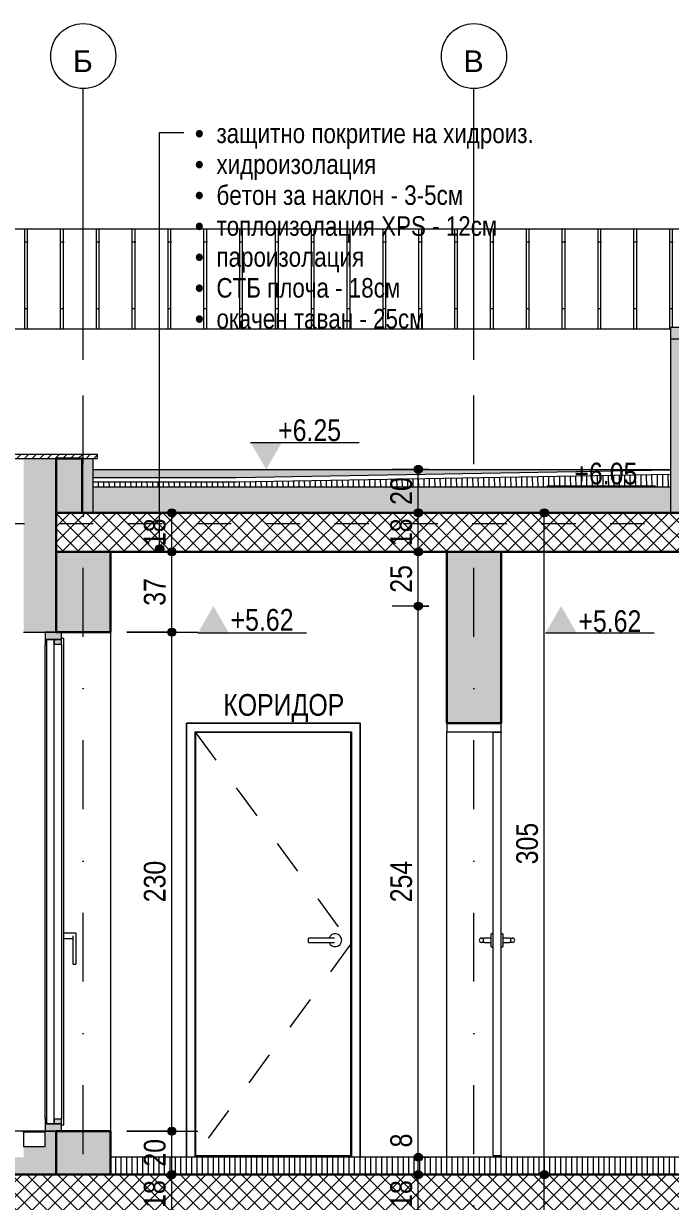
# Model space of a CAD drawing. Header units: centimetres. Extents: x -1370 to 284, y -187 to 830.
# Drawn here: x -942 to -644, y 288 to 830 of the extents above; entities that cross this region are included whole.
import ezdxf

# ---------------------------------------------------------------- set-up
doc = ezdxf.new("R2010")
doc.units = ezdxf.units.CM
doc.linetypes.add('Dash', pattern=[31.75, 15.875, -15.875])
doc.linetypes.add('Dash dot', pattern=[79.375, 31.75, -23.8125, 0, -23.8125])
for name, color, linetype, lineweight in [('A-ANNO-DIMS', 7, 'Continuous', 9), ('A-ANNO-DIMS-50', 7, 'Continuous', 9), ('A-ANNO-NOTE', 7, 'Continuous', 9), ('A-AREA-IDEN', 7, 'Continuous', 9), ('A-DETL-GENF', 7, 'Continuous', 9), ('A-DETL-MBND', 7, 'Continuous', 9), ('A-DOOR', 7, 'Continuous', 9), ('A-DOOR-FRAM', 7, 'Continuous', 15), ('A-FLOR-FNSH', 7, 'Continuous', 9), ('A-FLOR-LEVL', 7, 'Continuous', 9), ('A-FLOR-PATT', 7, 'Continuous', 9), ('A-GLAZ', 7, 'Continuous', 5), ('A-ROOF', 7, 'Continuous', 9), ('A-ROOF-FNSH', 7, 'Continuous', 9), ('A-ROOF-PATT', 7, 'Continuous', 9), ('A-WALL', 7, 'Continuous', 9), ('A-WALL-PATT', 7, 'Continuous', 9), ('G-ANNO-DIMS', 7, 'Continuous', 9), ('G-ANNO-TEXT', 7, 'Continuous', 9), ('P-PIPE', 7, 'Continuous', 9), ('S-GRID', 7, 'Continuous', 9), ('S-GRID-IDEN', 7, 'Continuous', 9)]:
    doc.layers.add(name, color=color, linetype=linetype, lineweight=lineweight)
doc.layers.add('A-DETL', color=7, linetype='Continuous', lineweight=9, true_color=0x008000)
doc.styles.add('Arial', font='arial.ttf', dxfattribs={"height": 10})
doc.styles.add('Arial Narrow', font='ARIALN.TTF', dxfattribs={"height": 10})
doc.styles.add('Arial Narrow_1', font='ARIALN.TTF', dxfattribs={"height": 10})
doc.styles.add('Arial Narrow_2', font='ARIALN.TTF', dxfattribs={"height": 9})
doc.dimstyles.new('TEC_DIM', dxfattribs={"dimscale": 30.48, "dimtxt": 10.23431, "dimasz": 0.492126, "dimexe": 0.393701, "dimexo": 0.246063, "dimgap": 0, "dimtad": 1, "dimdec": 0, "dimzin": 0, "dimdsep": 46, "dimtxsty": 'Arial Narrow_1', "dimblk1": 'DOTSMALL', "dimblk2": 'DOTSMALL', "dimsah": 1, "dimcen": 0.09, "dimazin": 0, "dimtfac": 1, "dimtdec": 4, "dimtix": 1, "dimtmove": 0, "dimatfit": 3, "dimfxl": 0, "dimtvp": 1, "dimtolj": 1, "dimtzin": 0, "dimarcsym": 0})
doc.dimstyles.new('TEC_DIM_1', dxfattribs={"dimscale": 30.48, "dimtxt": 10.23431, "dimasz": 0.492126, "dimexe": 0.393701, "dimexo": 0.246063, "dimgap": 0, "dimtad": 1, "dimdec": 0, "dimzin": 0, "dimdsep": 46, "dimtxsty": 'Arial Narrow_1', "dimblk1": 'DOTSMALL', "dimblk2": 'DOTSMALL', "dimsah": 1, "dimcen": 0.09, "dimazin": 0, "dimtfac": 1, "dimtdec": 4, "dimtix": 1, "dimtmove": 2, "dimatfit": 3, "dimfxl": 0, "dimtvp": 1, "dimtolj": 1, "dimtzin": 0, "dimarcsym": 0})
pattern_1 = [(45, (-668.992, 332.896), (-3.535534, 3.535534), []), (135, (-668.992, 332.896), (-3.535534, -3.535534), [])]

# ---------------------------------------------------------------- blocks, each defined once
blk = doc.blocks.new('TEC_DOOR-INT - 80x200-2358330-В-В')
at = {"layer": 'A-DOOR', "lineweight": 15}
for p, q in [((-725.39, 503.8), (-725.39, 308.8)), ((-721.59, 503.8), (-725.39, 503.8)), ((-721.59, 308.8), (-721.59, 503.8)), ((-725.39, 308.8), (-721.59, 308.8))]:
    blk.add_line(p, q, dxfattribs=at)
at = {"layer": 'A-DOOR'}
for p, q in [((-726.19, 409), (-729.19, 409)), ((-725.39, 411), (-726.19, 411)), ((-726.19, 408), (-726.19, 411)), ((-726.19, 405), (-726.19, 408)), ((-720.79, 411), (-721.59, 411)), ((-720.79, 411), (-720.79, 408)), ((-717.79, 409), (-720.79, 409)), ((-720.79, 408), (-720.79, 405)), ((-729.19, 407), (-726.19, 407)), ((-726.19, 405), (-725.39, 405)), ((-721.59, 405), (-720.79, 405)), ((-720.79, 407), (-717.79, 407))]:
    blk.add_line(p, q, dxfattribs=at)
at = {"layer": 'A-DOOR', "flags": 128}
for points in [[(-730.59, 409), (-730.57, 409), (-730.54, 409), (-730.52, 409), (-730.49, 409), (-730.46, 409), (-730.42, 409), (-730.39, 409), (-730.35, 409), (-730.31, 409), (-730.27, 409), (-730.23, 409), (-730.19, 409), (-730.14, 409), (-730.1, 409), (-730.05, 409), (-730, 409), (-729.95, 409), (-729.89, 409), (-729.84, 409), (-729.79, 409), (-729.73, 409), (-729.67, 409), (-729.62, 409), (-729.56, 409), (-729.5, 409), (-729.44, 409), (-729.38, 409), (-729.32, 409), (-729.26, 409), (-729.2, 409), (-729.19, 409)], [(-717.79, 409), (-717.73, 409), (-717.67, 409), (-717.61, 409), (-717.55, 409), (-717.49, 409), (-717.43, 409), (-717.37, 409), (-717.31, 409), (-717.26, 409), (-717.2, 409), (-717.15, 409), (-717.09, 409), (-717.04, 409), (-716.99, 409), (-716.94, 409), (-716.89, 409), (-716.84, 409), (-716.8, 409), (-716.75, 409), (-716.71, 409), (-716.67, 409), (-716.63, 409), (-716.59, 409), (-716.56, 409), (-716.52, 409), (-716.49, 409), (-716.46, 409), (-716.44, 409), (-716.41, 409), (-716.39, 409)], [(-729.19, 407), (-729.25, 407), (-729.31, 407), (-729.37, 407), (-729.43, 407), (-729.48, 407), (-729.54, 407), (-729.6, 407), (-729.66, 407), (-729.72, 407), (-729.77, 407), (-729.83, 407), (-729.88, 407), (-729.93, 407), (-729.98, 407), (-730.03, 407), (-730.08, 407), (-730.13, 407), (-730.18, 407), (-730.22, 407), (-730.26, 407), (-730.3, 407), (-730.34, 407), (-730.38, 407), (-730.42, 407), (-730.45, 407), (-730.48, 407), (-730.51, 407), (-730.54, 407), (-730.56, 407), (-730.58, 407)], [(-716.38, 407), (-716.41, 407), (-716.43, 407), (-716.46, 407), (-716.49, 407), (-716.52, 407), (-716.55, 407), (-716.58, 407), (-716.62, 407), (-716.66, 407), (-716.7, 407), (-716.74, 407), (-716.79, 407), (-716.83, 407), (-716.88, 407), (-716.93, 407), (-716.98, 407), (-717.03, 407), (-717.08, 407), (-717.13, 407), (-717.19, 407), (-717.24, 407), (-717.3, 407), (-717.36, 407), (-717.41, 407), (-717.47, 407), (-717.53, 407), (-717.59, 407), (-717.65, 407), (-717.71, 407), (-717.77, 407), (-717.79, 407)]]:
    blk.add_lwpolyline(points, dxfattribs=at)
at = {"layer": 'A-DOOR'}
for centre, start, end in [((-730.69, 408), 0, 180), ((-730.69, 408), 180, 0), ((-716.29, 408), 0, 180), ((-716.29, 408), 180, 0)]:
    blk.add_arc(centre, 1, start, end, dxfattribs=at)
at = {"layer": 'A-DOOR-FRAM'}
for p, q in [((-746.59, 508), (-746.59, 504)), ((-721.59, 508), (-746.59, 508)), ((-721.59, 504), (-721.59, 508)), ((-746.59, 504), (-721.59, 504)), ((-746.59, 308), (-746.59, 504)), ((-721.59, 504), (-721.59, 503.8)), ((-721.59, 308.8), (-721.59, 308))]:
    blk.add_line(p, q, dxfattribs=at)
blk = doc.blocks.new('TEC_DOOR-INT - 80x200-2358332-В-В')
at = {"layer": 'A-DOOR', "linetype": 'Dash'}
for p, q in [((-862.39, 503.8), (-790.79, 406.3)), ((-790.79, 406.3), (-862.39, 308.8))]:
    blk.add_line(p, q, dxfattribs=at)
at = {"layer": 'A-DOOR', "lineweight": 15}
for p, q in [((-790.79, 503.8), (-862.39, 503.8)), ((-862.39, 503.8), (-862.39, 308.8)), ((-790.79, 308.8), (-790.79, 503.8)), ((-862.39, 308.8), (-790.79, 308.8))]:
    blk.add_line(p, q, dxfattribs=at)
at = {"layer": 'A-DOOR'}
for p, q in [((-799.79, 409), (-810.29, 409)), ((-810.29, 408), (-810.29, 409)), ((-810.29, 407), (-810.29, 408)), ((-810.29, 407), (-799.79, 407))]:
    blk.add_line(p, q, dxfattribs=at)
at = {"layer": 'A-DOOR', "flags": 128}
for points in [[(-798.29, 409), (-798.29, 409), (-798.29, 409), (-798.3, 409), (-798.31, 409), (-798.32, 409), (-798.33, 409), (-798.35, 409), (-798.36, 409), (-798.38, 409), (-798.41, 409), (-798.43, 409), (-798.46, 409), (-798.49, 409), (-798.52, 409), (-798.55, 409), (-798.58, 409), (-798.62, 409), (-798.66, 409), (-798.7, 409), (-798.74, 409), (-798.79, 409), (-798.83, 409), (-798.88, 409), (-798.93, 409), (-798.98, 409), (-799.03, 409), (-799.08, 409), (-799.13, 409), (-799.19, 409), (-799.24, 409), (-799.3, 409), (-799.36, 409), (-799.41, 409), (-799.47, 409), (-799.53, 409), (-799.59, 409), (-799.65, 409), (-799.71, 409), (-799.77, 409), (-799.79, 409)], [(-799.79, 407), (-799.73, 407), (-799.67, 407), (-799.61, 407), (-799.55, 407), (-799.49, 407), (-799.43, 407), (-799.37, 407), (-799.31, 407), (-799.26, 407), (-799.2, 407), (-799.15, 407), (-799.09, 407), (-799.04, 407), (-798.99, 407), (-798.94, 407), (-798.89, 407), (-798.84, 407), (-798.8, 407), (-798.75, 407), (-798.71, 407), (-798.67, 407), (-798.63, 407), (-798.59, 407), (-798.56, 407), (-798.52, 407), (-798.49, 407), (-798.46, 407), (-798.44, 407), (-798.41, 407), (-798.39, 407), (-798.37, 407), (-798.35, 407), (-798.33, 407), (-798.32, 407), (-798.31, 407), (-798.3, 407), (-798.29, 407), (-798.29, 407), (-798.29, 407)]]:
    blk.add_lwpolyline(points, dxfattribs=at)
at = {"layer": 'A-DOOR'}
for start, end in [(0, 160.3657), (199.5633, 0)]:
    blk.add_arc((-798.04, 408), 3, start, end, dxfattribs=at)
at = {"layer": 'A-DOOR-FRAM'}
for p, q in [((-786.59, 508), (-866.59, 508)), ((-866.59, 508), (-866.59, 308)), ((-786.59, 308), (-786.59, 508)), ((-862.59, 504), (-790.59, 504)), ((-862.59, 308), (-862.59, 504)), ((-790.59, 504), (-790.59, 308))]:
    blk.add_line(p, q, dxfattribs=at)
blk = doc.blocks.new('DOUBLE - OK_F - 280x220-2419708-В-В')
at = {"layer": 'A-GLAZ', "true_color": 0xc0c0c0}
h = blk.add_hatch(color=9, dxfattribs=at)
h.paths.add_polyline_path([(-924.09, 320), (-924.09, 323.4), (-931.04, 323.4), (-931.04, 325.9), (-931.59, 325.9), (-931.59, 320), (-930.21, 320)])
h.paths.add_polyline_path([(-931.59, 544.1), (-931.04, 544.1), (-931.04, 546.6), (-924.09, 546.6), (-924.09, 550), (-931.59, 550), (-931.59, 547.72)])
h = blk.add_hatch(color=9, dxfattribs=at)
h.paths.add_polyline_path([(-924.09, 323.4), (-924.09, 325.6), (-927.44, 325.6), (-927.44, 323.4)])
h.paths.add_polyline_path([(-924.09, 544.4), (-924.09, 546.6), (-927.44, 546.6), (-927.44, 544.4)])
at = {"layer": 'A-GLAZ'}
for p, q in [((-924.09, 550), (-931.59, 550)), ((-931.59, 550), (-931.59, 544.1)), ((-924.09, 546.6), (-924.09, 550)), ((-931.59, 544.1), (-931.04, 544.1)), ((-931.59, 325.9), (-931.59, 544.1)), ((-931.04, 546.6), (-931.04, 323.4)), ((-927.44, 546.6), (-931.04, 546.6)), ((-931.04, 544.1), (-931.04, 546.6)), ((-931.04, 546.6), (-924.09, 546.6)), ((-927.44, 323.4), (-927.44, 546.6)), ((-927.44, 546.6), (-927.44, 544.4)), ((-924.09, 546.6), (-927.44, 546.6)), ((-927.44, 544.4), (-924.09, 544.4)), ((-923.09, 547.1), (-924.09, 547.1)), ((-924.09, 544.4), (-924.09, 546.6)), ((-924.09, 544.4), (-924.09, 325.6)), ((-923.09, 322.9), (-923.09, 547.1)), ((-918.74, 411.2), (-923.09, 411.2)), ((-923.09, 408.8), (-918.74, 408.8)), ((-917.49, 411.2), (-918.74, 411.2)), ((-918.74, 397.83), (-918.74, 410)), ((-917.49, 411.2), (-917.49, 410)), ((-917.49, 410), (-917.49, 397.83)), ((-918.74, 397.04), (-917.49, 397.04)), ((-931.04, 325.9), (-931.59, 325.9)), ((-931.59, 325.9), (-931.59, 320)), ((-931.04, 323.4), (-931.04, 325.9)), ((-931.04, 323.4), (-927.44, 323.4)), ((-924.09, 323.4), (-931.04, 323.4)), ((-927.44, 325.6), (-927.44, 323.4)), ((-924.09, 325.6), (-927.44, 325.6)), ((-927.44, 323.4), (-924.09, 323.4)), ((-924.09, 323.4), (-924.09, 325.6)), ((-924.09, 320), (-924.09, 323.4)), ((-924.09, 322.9), (-923.09, 322.9)), ((-931.59, 320), (-924.09, 320))]:
    blk.add_line(p, q, dxfattribs=at)
at = {"layer": 'A-GLAZ', "flags": 128}
for points in [[(-918.74, 397.04), (-918.74, 397.06), (-918.74, 397.1), (-918.74, 397.18), (-918.74, 397.27), (-918.74, 397.39), (-918.74, 397.53), (-918.74, 397.68), (-918.74, 397.83)], [(-917.49, 397.83), (-917.49, 397.68), (-917.49, 397.53), (-917.49, 397.39), (-917.49, 397.27), (-917.49, 397.18), (-917.49, 397.1), (-917.49, 397.06), (-917.49, 397.04)]]:
    blk.add_lwpolyline(points, dxfattribs=at)
blk = doc.blocks.new('Entwässerungsrinne Fahrweg - 280 -10-2454165-В-В')
at = {"layer": 'P-PIPE'}
h = blk.add_hatch(dxfattribs=at)
h.set_pattern_fill('FP2_38', color=256, style=0, pattern_type=2)
h.set_pattern_definition([(90, (-668.992, 332.896), (-2.5, 2e-16), [])])
h.paths.add_polyline_path([(-941.59, 319.5), (-931.59, 319.5), (-931.59, 320), (-941.59, 320)])
for p, q in [((-941.59, 320), (-931.59, 320)), ((-941.59, 319.5), (-941.59, 320)), ((-931.59, 320), (-941.59, 320)), ((-941.59, 320), (-941.59, 313)), ((-931.59, 319.5), (-941.59, 319.5)), ((-931.59, 320), (-931.59, 319.5)), ((-931.59, 313), (-931.59, 320)), ((-941.59, 313), (-931.59, 313))]:
    blk.add_line(p, q, dxfattribs=at)
blk = doc.blocks.new('Grid - TEC_GRID_CIRCLE-145857-В-В')
at = {"layer": 'S-GRID-IDEN'}
blk.add_circle((-234.09, 815.49), 15, dxfattribs=at)
blk = doc.blocks.new('Spot Elevations - ELEVATION_PROJECT-V38-В-В')
at = {"layer": 'A-ANNO-NOTE'}
blk.add_hatch(color=256, dxfattribs=at).paths.add_polyline_path([(-861.27, 549.61), (-846.96, 549.61), (-854.12, 562)])
blk.add_line((-861.27, 549.61), (-811.27, 549.61), dxfattribs=at)
blk = doc.blocks.new('Spot Elevations - ELEVATION_PROJECT-150941-В-В')
at = {"layer": 'A-ANNO-NOTE'}
blk.add_hatch(color=256, dxfattribs=at).paths.add_polyline_path([(-1114.25, 748.17), (-1099.94, 748.17), (-1107.09, 735.77)])
blk.add_line((-1114.25, 748.17), (-1064.25, 748.17), dxfattribs=at)
blk = doc.blocks.new('DIMBLOCK39-В-В')
at = {"layer": 'A-ANNO-DIMS-50', "transparency": 16777216}
h = blk.add_hatch(color=256, dxfattribs=at)
edge = h.paths.add_edge_path()
edge.add_arc((-701.71, 300), 1.88, 0, 360)
h = blk.add_hatch(color=256, dxfattribs=at)
edge = h.paths.add_edge_path()
edge.add_arc((-701.71, 0), 1.87, 0, 360)
for p, q in [((-696.86, 300), (-713.71, 300)), ((-701.71, 0), (-701.71, 300)), ((-701.71, 300), (-696.86, 300)), ((-696.86, 0), (-713.71, 0)), ((-701.71, 0), (-696.86, 0))]:
    blk.add_line(p, q, dxfattribs=at)
for centre, radius in [((-701.71, 300), 1.88), ((-701.71, 0), 1.87)]:
    blk.add_circle(centre, radius, dxfattribs=at)
at = {"layer": 'A-ANNO-DIMS-50', "color": 0, "transparency": 16777216, "insert": (-714.64, 140.5), "char_height": 10, "width": 22.8079, "attachment_point": 1, "rotation": 90, "line_spacing_factor": 0.974696, "style": 'Arial Narrow_1'}
blk.add_mtext('300', dxfattribs=at)
blk = doc.blocks.new('_DotSmall')
at = {"color": 0, "linetype": 'ByBlock', "const_width": 0.5}
blk.add_lwpolyline([(-0.0625, 0, 1), (0.0625, 0, 1)], format="xyb", close=True, dxfattribs=at)
blk = doc.blocks.new('DIMBLOCK40-В-В')
at = {"layer": 'A-ANNO-DIMS-50', "transparency": 16777216}
h = blk.add_hatch(color=256, dxfattribs=at)
edge = h.paths.add_edge_path()
edge.add_arc((-701.71, 605), 1.88, 0, 360)
h = blk.add_hatch(color=256, dxfattribs=at)
edge = h.paths.add_edge_path()
edge.add_arc((-701.71, 300), 1.88, 0, 360)
for p, q in [((-696.86, 605), (-713.71, 605)), ((-701.71, 300), (-701.71, 605)), ((-701.71, 605), (-696.86, 605)), ((-696.86, 300), (-713.71, 300)), ((-701.71, 300), (-696.86, 300))]:
    blk.add_line(p, q, dxfattribs=at)
for centre in [(-701.71, 605), (-701.71, 300)]:
    blk.add_circle(centre, 1.88, dxfattribs=at)
at = {"layer": 'A-ANNO-DIMS-50', "color": 0, "transparency": 16777216, "insert": (-714.64, 443), "char_height": 10, "width": 22.8079, "attachment_point": 1, "rotation": 90, "line_spacing_factor": 0.974696, "style": 'Arial Narrow_1'}
blk.add_mtext('305', dxfattribs=at)
blk = doc.blocks.new('DIMBLOCK45-В-В')
at = {"layer": 'A-ANNO-DIMS-50', "transparency": 16777216}
h = blk.add_hatch(color=256, dxfattribs=at)
edge = h.paths.add_edge_path()
edge.add_arc((-759.73, 300), 1.88, 0, 360)
h = blk.add_hatch(color=256, dxfattribs=at)
edge = h.paths.add_edge_path()
edge.add_arc((-759.73, 282), 1.88, 0, 360)
for p, q in [((-754.88, 300), (-771.73, 300)), ((-759.73, 282), (-759.73, 300)), ((-759.73, 300), (-754.88, 300)), ((-754.88, 282), (-771.73, 282)), ((-759.73, 282), (-754.88, 282))]:
    blk.add_line(p, q, dxfattribs=at)
for centre in [(-759.73, 300), (-759.73, 282)]:
    blk.add_circle(centre, 1.88, dxfattribs=at)
at = {"layer": 'A-ANNO-DIMS-50', "color": 0, "transparency": 16777216, "insert": (-772.65, 284.66), "char_height": 10, "width": 15.2053, "attachment_point": 1, "rotation": 90, "line_spacing_factor": 0.974696, "style": 'Arial Narrow_1'}
blk.add_mtext('18', dxfattribs=at)
blk = doc.blocks.new('DIMBLOCK46-В-В')
at = {"layer": 'A-ANNO-DIMS-50', "transparency": 16777216}
h = blk.add_hatch(color=256, dxfattribs=at)
edge = h.paths.add_edge_path()
edge.add_arc((-759.73, 308), 1.88, 0, 360)
h = blk.add_hatch(color=256, dxfattribs=at)
edge = h.paths.add_edge_path()
edge.add_arc((-759.73, 300), 1.88, 0, 360)
for p, q in [((-754.88, 308), (-771.73, 308)), ((-759.73, 300), (-759.73, 308)), ((-759.73, 308), (-754.88, 308)), ((-754.88, 300), (-771.73, 300)), ((-759.73, 300), (-754.88, 300))]:
    blk.add_line(p, q, dxfattribs=at)
for centre in [(-759.73, 308), (-759.73, 300)]:
    blk.add_circle(centre, 1.88, dxfattribs=at)
at = {"layer": 'A-ANNO-DIMS-50', "color": 0, "transparency": 16777216, "insert": (-772.65, 312.52), "char_height": 10, "width": 7.6026, "attachment_point": 1, "rotation": 90, "line_spacing_factor": 0.974696, "style": 'Arial Narrow_1'}
blk.add_mtext('\\fArial Narrow|b0|i0|c204|p34|;8', dxfattribs=at)
blk = doc.blocks.new('DIMBLOCK47-В-В')
at = {"layer": 'A-ANNO-DIMS-50', "transparency": 16777216}
h = blk.add_hatch(color=256, dxfattribs=at)
edge = h.paths.add_edge_path()
edge.add_arc((-759.73, 562), 1.88, 0, 360)
h = blk.add_hatch(color=256, dxfattribs=at)
edge = h.paths.add_edge_path()
edge.add_arc((-759.73, 308), 1.88, 0, 360)
for p, q in [((-754.88, 562), (-771.73, 562)), ((-759.73, 308), (-759.73, 562)), ((-759.73, 562), (-754.88, 562)), ((-754.88, 308), (-771.73, 308)), ((-759.73, 308), (-754.88, 308))]:
    blk.add_line(p, q, dxfattribs=at)
for centre in [(-759.73, 562), (-759.73, 308)]:
    blk.add_circle(centre, 1.88, dxfattribs=at)
at = {"layer": 'A-ANNO-DIMS-50', "color": 0, "transparency": 16777216, "insert": (-772.65, 425.5), "char_height": 10, "width": 22.8079, "attachment_point": 1, "rotation": 90, "line_spacing_factor": 0.974696, "style": 'Arial Narrow_1'}
blk.add_mtext('254', dxfattribs=at)
blk = doc.blocks.new('DIMBLOCK48-В-В')
at = {"layer": 'A-ANNO-DIMS-50', "transparency": 16777216}
h = blk.add_hatch(color=256, dxfattribs=at)
edge = h.paths.add_edge_path()
edge.add_arc((-759.73, 587), 1.88, 0, 360)
h = blk.add_hatch(color=256, dxfattribs=at)
edge = h.paths.add_edge_path()
edge.add_arc((-759.73, 562), 1.88, 0, 360)
for p, q in [((-754.88, 587), (-771.73, 587)), ((-759.73, 562), (-759.73, 587)), ((-759.73, 587), (-754.88, 587)), ((-754.88, 562), (-771.73, 562)), ((-759.73, 562), (-754.88, 562))]:
    blk.add_line(p, q, dxfattribs=at)
for centre in [(-759.73, 587), (-759.73, 562)]:
    blk.add_circle(centre, 1.88, dxfattribs=at)
at = {"layer": 'A-ANNO-DIMS-50', "color": 0, "transparency": 16777216, "insert": (-772.65, 568.16), "char_height": 10, "width": 15.2053, "attachment_point": 1, "rotation": 90, "line_spacing_factor": 0.974696, "style": 'Arial Narrow_1'}
blk.add_mtext('25', dxfattribs=at)
blk = doc.blocks.new('DIMBLOCK49-В-В')
at = {"layer": 'A-ANNO-DIMS-50', "transparency": 16777216}
h = blk.add_hatch(color=256, dxfattribs=at)
edge = h.paths.add_edge_path()
edge.add_arc((-759.73, 605), 1.88, 0, 360)
h = blk.add_hatch(color=256, dxfattribs=at)
edge = h.paths.add_edge_path()
edge.add_arc((-759.73, 587), 1.88, 0, 360)
for p, q in [((-754.88, 605), (-771.73, 605)), ((-759.73, 587), (-759.73, 605)), ((-759.73, 605), (-754.88, 605)), ((-754.88, 587), (-771.73, 587)), ((-759.73, 587), (-754.88, 587))]:
    blk.add_line(p, q, dxfattribs=at)
for centre in [(-759.73, 605), (-759.73, 587)]:
    blk.add_circle(centre, 1.88, dxfattribs=at)
at = {"layer": 'A-ANNO-DIMS-50', "color": 0, "transparency": 16777216, "insert": (-772.65, 589.66), "char_height": 10, "width": 15.2053, "attachment_point": 1, "rotation": 90, "line_spacing_factor": 0.974696, "style": 'Arial Narrow_1'}
blk.add_mtext('18', dxfattribs=at)
blk = doc.blocks.new('DIMBLOCK50-В-В')
at = {"layer": 'A-ANNO-DIMS-50', "transparency": 16777216}
h = blk.add_hatch(color=256, dxfattribs=at)
edge = h.paths.add_edge_path()
edge.add_arc((-759.73, 625), 1.88, 0, 360)
h = blk.add_hatch(color=256, dxfattribs=at)
edge = h.paths.add_edge_path()
edge.add_arc((-759.73, 605), 1.88, 0, 360)
for p, q in [((-754.88, 625), (-771.73, 625)), ((-759.73, 605), (-759.73, 625)), ((-759.73, 625), (-754.88, 625)), ((-754.88, 605), (-771.73, 605)), ((-759.73, 605), (-754.88, 605))]:
    blk.add_line(p, q, dxfattribs=at)
for centre in [(-759.73, 625), (-759.73, 605)]:
    blk.add_circle(centre, 1.88, dxfattribs=at)
at = {"layer": 'A-ANNO-DIMS-50', "color": 0, "transparency": 16777216, "insert": (-772.65, 608.66), "char_height": 10, "width": 15.2053, "attachment_point": 1, "rotation": 90, "line_spacing_factor": 0.974696, "style": 'Arial Narrow_1'}
blk.add_mtext('20', dxfattribs=at)
blk = doc.blocks.new('DIMBLOCK53-В-В')
at = {"layer": 'A-ANNO-DIMS-50', "transparency": 16777216}
h = blk.add_hatch(color=256, dxfattribs=at)
edge = h.paths.add_edge_path()
edge.add_arc((-873.27, 300), 1.88, 0, 360)
h = blk.add_hatch(color=256, dxfattribs=at)
edge = h.paths.add_edge_path()
edge.add_arc((-873.27, 282), 1.88, 0, 360)
for p, q in [((-868.42, 300), (-885.27, 300)), ((-873.27, 282), (-873.27, 300)), ((-873.27, 300), (-868.42, 300)), ((-868.42, 282), (-885.27, 282)), ((-873.27, 282), (-868.42, 282))]:
    blk.add_line(p, q, dxfattribs=at)
for centre in [(-873.27, 300), (-873.27, 282)]:
    blk.add_circle(centre, 1.88, dxfattribs=at)
at = {"layer": 'A-ANNO-DIMS-50', "color": 0, "transparency": 16777216, "insert": (-886.19, 284.66), "char_height": 10, "width": 15.2053, "attachment_point": 1, "rotation": 90, "line_spacing_factor": 0.974696, "style": 'Arial Narrow_1'}
blk.add_mtext('18', dxfattribs=at)
blk = doc.blocks.new('DIMBLOCK54-В-В')
at = {"layer": 'A-ANNO-DIMS-50', "transparency": 16777216}
h = blk.add_hatch(color=256, dxfattribs=at)
edge = h.paths.add_edge_path()
edge.add_arc((-873.27, 320), 1.88, 0, 360)
h = blk.add_hatch(color=256, dxfattribs=at)
edge = h.paths.add_edge_path()
edge.add_arc((-873.27, 300), 1.88, 0, 360)
for p, q in [((-894.09, 320), (-861.27, 320)), ((-873.27, 320), (-894.09, 320)), ((-873.27, 300), (-873.27, 320)), ((-868.42, 300), (-885.27, 300)), ((-873.27, 300), (-868.42, 300))]:
    blk.add_line(p, q, dxfattribs=at)
for centre in [(-873.27, 320), (-873.27, 300)]:
    blk.add_circle(centre, 1.88, dxfattribs=at)
at = {"layer": 'A-ANNO-DIMS-50', "color": 0, "transparency": 16777216, "insert": (-886.19, 303.66), "char_height": 10, "width": 15.2053, "attachment_point": 1, "rotation": 90, "line_spacing_factor": 0.974696, "style": 'Arial Narrow_1'}
blk.add_mtext('20', dxfattribs=at)
blk = doc.blocks.new('DIMBLOCK55-В-В')
at = {"layer": 'A-ANNO-DIMS-50', "transparency": 16777216}
h = blk.add_hatch(color=256, dxfattribs=at)
edge = h.paths.add_edge_path()
edge.add_arc((-873.27, 550), 1.88, 0, 360)
h = blk.add_hatch(color=256, dxfattribs=at)
edge = h.paths.add_edge_path()
edge.add_arc((-873.27, 320), 1.88, 0, 360)
for p, q in [((-894.09, 550), (-861.27, 550)), ((-873.27, 550), (-894.09, 550)), ((-873.27, 320), (-873.27, 550)), ((-894.09, 320), (-861.27, 320)), ((-873.27, 320), (-894.09, 320))]:
    blk.add_line(p, q, dxfattribs=at)
for centre in [(-873.27, 550), (-873.27, 320)]:
    blk.add_circle(centre, 1.88, dxfattribs=at)
at = {"layer": 'A-ANNO-DIMS-50', "color": 0, "transparency": 16777216, "insert": (-886.19, 425.5), "char_height": 10, "width": 22.8079, "attachment_point": 1, "rotation": 90, "line_spacing_factor": 0.974696, "style": 'Arial Narrow_1'}
blk.add_mtext('230', dxfattribs=at)
blk = doc.blocks.new('DIMBLOCK56-В-В')
at = {"layer": 'A-ANNO-DIMS-50', "transparency": 16777216}
h = blk.add_hatch(color=256, dxfattribs=at)
edge = h.paths.add_edge_path()
edge.add_arc((-873.27, 587), 1.88, 0, 360)
h = blk.add_hatch(color=256, dxfattribs=at)
edge = h.paths.add_edge_path()
edge.add_arc((-873.27, 550), 1.88, 0, 360)
for p, q in [((-868.42, 587), (-885.27, 587)), ((-873.27, 550), (-873.27, 587)), ((-873.27, 587), (-868.42, 587)), ((-894.09, 550), (-861.27, 550)), ((-873.27, 550), (-894.09, 550))]:
    blk.add_line(p, q, dxfattribs=at)
for centre in [(-873.27, 587), (-873.27, 550)]:
    blk.add_circle(centre, 1.88, dxfattribs=at)
at = {"layer": 'A-ANNO-DIMS-50', "color": 0, "transparency": 16777216, "insert": (-886.19, 562.16), "char_height": 10, "width": 15.2053, "attachment_point": 1, "rotation": 90, "line_spacing_factor": 0.974696, "style": 'Arial Narrow_1'}
blk.add_mtext('37', dxfattribs=at)
blk = doc.blocks.new('DIMBLOCK57-В-В')
at = {"layer": 'A-ANNO-DIMS-50', "transparency": 16777216}
h = blk.add_hatch(color=256, dxfattribs=at)
edge = h.paths.add_edge_path()
edge.add_arc((-873.27, 605), 1.88, 0, 360)
h = blk.add_hatch(color=256, dxfattribs=at)
edge = h.paths.add_edge_path()
edge.add_arc((-873.27, 587), 1.88, 0, 360)
for p, q in [((-868.42, 605), (-885.27, 605)), ((-873.27, 587), (-873.27, 605)), ((-873.27, 605), (-868.42, 605)), ((-868.42, 587), (-885.27, 587)), ((-873.27, 587), (-868.42, 587))]:
    blk.add_line(p, q, dxfattribs=at)
for centre in [(-873.27, 605), (-873.27, 587)]:
    blk.add_circle(centre, 1.88, dxfattribs=at)
at = {"layer": 'A-ANNO-DIMS-50', "color": 0, "transparency": 16777216, "insert": (-886.19, 589.66), "char_height": 10, "width": 15.2053, "attachment_point": 1, "rotation": 90, "line_spacing_factor": 0.974696, "style": 'Arial Narrow_1'}
blk.add_mtext('18', dxfattribs=at)

msp = doc.modelspace()

# ---------------------------------------------------------------- hatches: boundary and pattern name
at = {"layer": 'A-DETL-GENF', "true_color": 0xffff80}
msp.add_hatch(color=51, dxfattribs=at).paths.add_polyline_path([(-628.59, 605), (-628.59, 669.47), (-643.59, 669.47), (-643.59, 605), (-641.21, 605)])
at = {"layer": 'A-FLOR-PATT'}
h = msp.add_hatch(dxfattribs=at)
h.set_pattern_fill('FP2_34', color=256, style=0, pattern_type=2)
h.set_pattern_definition(pattern_1)
h.paths.add_polyline_path([(-615.52, 587), (-603.59, 587), (-603.59, 605), (-926.59, 605), (-926.59, 587), (-641.21, 587)])
at = {"layer": 'A-FLOR-PATT', "true_color": 0xffff80}
msp.add_hatch(color=51, dxfattribs=at).paths.add_polyline_path([(-1000.85, 300), (-926.59, 300), (-926.59, 308), (-1189.59, 308), (-1189.59, 300), (-1052.23, 300)])
at = {"layer": 'A-FLOR-PATT', "true_color": 0x787878}
h = msp.add_hatch(dxfattribs=at)
h.set_pattern_fill('FP2_26', color=8, angle=-90, style=0, pattern_type=2)
h.set_pattern_definition([(270, (-729.087, 308), (2.5, 2e-16), [])])
h.paths.add_polyline_path([(-246.59, 300), (-246.59, 308), (-901.59, 308), (-901.59, 300), (-255.88, 300)])
at = {"layer": 'A-FLOR-PATT'}
h = msp.add_hatch(dxfattribs=at)
h.set_pattern_fill('FP2_34', color=256, style=0, pattern_type=2)
h.set_pattern_definition(pattern_1)
h.paths.add_polyline_path([(-628.37, 282), (-132.74, 282), (-132.74, 300), (-1206.59, 300), (-1206.59, 282), (-641.21, 282)])
at = {"layer": 'A-ROOF-PATT', "true_color": 0x8b8b8b}
h = msp.add_hatch(dxfattribs=at)
h.set_pattern_fill('FP2_22', color=252, style=0, pattern_type=2)
h.set_pattern_definition([(0, (16.51, 600), (16.51, 30.709), [0.8382, -15.672]), (90, (0, 600), (-16.51, 30.709), [30.709, 0]), (90, (1.27, 600), (-16.51, 30.709), [30.709, 0])])
h.paths.add_polyline_path([(-743.96, 730.58), (-171.59, 730.58), (-171.59, 735.77), (-1256.59, 735.77), (-1256.59, 730.58), (-949.47, 730.58)])
at = {"layer": 'A-ROOF-PATT', "true_color": 0xc0c0c0}
msp.add_hatch(color=9, dxfattribs=at).paths.add_polyline_path([(-122.58, 685.06), (-122.58, 690.34), (-643.59, 690.34), (-643.59, 685.06), (-127.44, 685.06)])
at = {"layer": 'A-ROOF-PATT', "true_color": 0xffff80}
msp.add_hatch(color=51, dxfattribs=at).paths.add_polyline_path([(-127.44, 669.24), (-122.58, 669.24), (-122.58, 685.06), (-643.59, 685.06), (-643.59, 669.47), (-628.59, 669.47), (-628.59, 669.24), (-132.74, 669.24)])
at = {"layer": 'A-ROOF-PATT', "true_color": 0xc0c0c0}
h = msp.add_hatch(dxfattribs=at)
h.set_pattern_fill('FP2_24', color=9, style=0, pattern_type=2)
h.set_pattern_definition([(0, (-668.992, 621.012), (5.08, 0.02678), [0.4191, -3.391, 0.4191, -3.391, -20.32]), (0, (-668.992, 621.012), (5.08, 0.02678), [-7.62, 0.4191, -7.201, 0.4191, -3.391, -8.89]), (0, (-668.992, 621.012), (5.08, 0.02678), [-19.05, 0.4191, -2.121, 0.4191, -5.931]), (177.908, (-667.087, 621.025), (-3.63952801, 0.079380878), [0.20969, -1.697, 0.20969, -1.697, -10.167]), (177.908, (-667.087, 621.025), (-3.63952801, 0.079380878), [-3.813, 0.20969, -3.603, 0.20969, -1.697, -4.448]), (177.908, (-667.087, 621.025), (-3.63952801, 0.079380878), [-9.531, 0.20969, -1.061, 0.20969, -2.967]), (182.092, (-666.452, 621.079), (-1.440084173, -0.106169848), [0.20969, -1.697, 0.20969, -1.697, -10.167]), (182.092, (-666.452, 621.079), (-1.440084173, -0.106169848), [-3.813, 0.20969, -3.603, 0.20969, -1.697, -4.448]), (182.092, (-666.452, 621.079), (-1.440084173, -0.106169848), [-9.531, 0.20969, -1.061, 0.20969, -2.967])])
h.paths.add_polyline_path([(-898.09, 621.14), (-843.7, 621.14), (-643.59, 624.6), (-643.59, 625), (-909.59, 625), (-909.59, 621.14)])
h = msp.add_hatch(dxfattribs=at)
h.set_pattern_fill('FP2_23', color=9, angle=-90, style=0, pattern_type=2)
h.set_pattern_definition([(270.9912, (-732.143, 623.07), (2.499626, 0.043246), [])])
h.paths.add_polyline_path([(-643.59, 617), (-643.59, 622.6), (-846.72, 619.14), (-909.59, 619.14), (-909.59, 617), (-692.59, 617)])
at = {"layer": 'A-ROOF-PATT', "lineweight": 5, "true_color": 0xffff80}
msp.add_hatch(color=51, dxfattribs=at).paths.add_polyline_path([(-909.59, 605), (-643.59, 605), (-643.59, 617), (-909.59, 617), (-909.59, 605.52)])
at = {"layer": 'A-WALL-PATT', "true_color": 0x8b8b8b}
h = msp.add_hatch(dxfattribs=at)
h.set_pattern_fill('FP2_33', color=252, style=0, pattern_type=2)
h.set_pattern_definition([(0, (-1238.25, 300), (16.51, 30.709), [0.8382, -15.672]), (90, (-1254.76, 300), (-16.51, 30.709), [30.709, 0]), (90, (-1253.49, 300), (-16.51, 30.709), [30.709, 0])])
h.paths.add_polyline_path([(-1256.59, 689.76), (-643.59, 689.76), (-643.59, 690.34), (-261.59, 690.34), (-261.59, 730.58), (-1256.59, 730.58), (-1256.59, 692.21)])
at = {"layer": 'A-WALL-PATT', "true_color": 0x787878}
h = msp.add_hatch(dxfattribs=at)
h.set_pattern_fill('FP2_36', color=8, style=0, pattern_type=2)
h.set_pattern_definition([(45, (-668.992, 332.896), (-1.767767, 1.767767), [])])
h.paths.add_polyline_path([(-948.59, 630), (-907.59, 630), (-907.59, 632), (-948.59, 632)])
at = {"layer": 'A-WALL-PATT', "lineweight": 5, "true_color": 0xffff80}
msp.add_hatch(color=51, dxfattribs=at).paths.add_polyline_path([(-941.59, 605), (-926.59, 605), (-926.59, 630), (-941.59, 630), (-941.59, 605.52)])
at = {"layer": 'A-WALL-PATT', "lineweight": 5, "true_color": 0x808080}
msp.add_hatch(color=8, dxfattribs=at).paths.add_polyline_path([(-914.59, 605), (-914.59, 630), (-926.59, 630), (-926.59, 605), (-923.78, 605)])
at = {"layer": 'A-WALL-PATT', "true_color": 0xffff80}
msp.add_hatch(color=51, dxfattribs=at).paths.add_polyline_path([(-909.59, 605), (-909.59, 630), (-914.59, 630), (-914.59, 605)])
at = {"layer": 'A-WALL-PATT', "lineweight": 5, "true_color": 0xffff80}
h = msp.add_hatch(color=51, dxfattribs=at)
h.paths.add_polyline_path([(-941.59, 308), (-926.59, 308), (-926.59, 320), (-931.59, 320), (-931.59, 313), (-941.59, 313), (-941.59, 309.32)])
h.paths.add_polyline_path([(-936.63, 550), (-926.59, 550), (-926.59, 605), (-941.59, 605), (-941.59, 550)])
at = {"layer": 'A-WALL-PATT', "true_color": 0x808080}
h = msp.add_hatch(color=8, dxfattribs=at)
h.paths.add_polyline_path([(-901.59, 300), (-901.59, 320), (-926.59, 320), (-926.59, 300), (-923.78, 300)])
h.paths.add_polyline_path([(-901.59, 550), (-901.59, 587), (-926.59, 587), (-926.59, 550), (-910.94, 550)])
msp.add_hatch(color=8, dxfattribs=at).paths.add_polyline_path([(-721.59, 508), (-721.59, 587), (-746.59, 587), (-746.59, 508), (-743.96, 508)])
at = {"layer": 'G-ANNO-TEXT'}
h = msp.add_hatch(color=256, dxfattribs=at)
edge = h.paths.add_edge_path()
edge.add_arc((-878.89, 588.38), 1.88, 0, 360)

# ---------------------------------------------------------------- linework, layer by layer
at = {"layer": 'A-DETL', "color": 7, "lineweight": 30}
for p, q in [((-643.59, 605), (-628.59, 605)), ((-926.59, 587), (-901.59, 587)), ((-746.59, 587), (-721.59, 587)), ((-926.59, 316), (-926.59, 308))]:
    msp.add_line(p, q, dxfattribs=at)
at = {"layer": 'A-DETL-MBND'}
msp.add_line((-643.59, 669.47), (-643.59, 605), dxfattribs=at)
at = {"layer": 'A-FLOR-FNSH', "lineweight": 30}
for p, q in [((-643.59, 605), (-926.59, 605)), ((-901.59, 587), (-746.59, 587)), ((-721.59, 587), (-603.59, 587)), ((-901.59, 308), (-901.59, 300)), ((-144.94, 300), (-1194.59, 300))]:
    msp.add_line(p, q, dxfattribs=at)
at = {"layer": 'A-FLOR-FNSH'}
msp.add_line((-246.59, 308), (-901.59, 308), dxfattribs=at)
at = {"layer": 'A-FLOR-LEVL', "linetype": 'Dash'}
for p, q in [((-1369.85, 600), (207.44, 600)), ((-1369.85, 300), (207.44, 300))]:
    msp.add_line(p, q, dxfattribs=at)
at = {"layer": 'A-ROOF'}
for p, q in [((-171.59, 735.77), (-1256.59, 735.77)), ((-122.58, 685.06), (-643.59, 685.06)), ((-643.59, 685.06), (-643.59, 669.47)), ((-843.71, 619.14), (-909.59, 619.14)), ((-643.59, 622.6), (-843.71, 619.14)), ((-909.59, 617), (-643.59, 617))]:
    msp.add_line(p, q, dxfattribs=at)
at = {"layer": 'A-ROOF', "lineweight": 15}
msp.add_line((-909.59, 625), (-643.59, 625), dxfattribs=at)
at = {"layer": 'A-ROOF-FNSH'}
for p, q in [((-122.58, 690.34), (-643.59, 690.34)), ((-643.59, 690.34), (-643.59, 685.06)), ((-643.59, 624.6), (-843.7, 621.14)), ((-843.7, 621.14), (-909.59, 621.14))]:
    msp.add_line(p, q, dxfattribs=at)
at = {"layer": 'A-WALL'}
for p, q in [((-1256.59, 689.76), (-643.59, 689.76)), ((-1258.59, 632), (-907.59, 632)), ((-1258.59, 630), (-907.59, 630)), ((-909.59, 605), (-909.59, 630)), ((-907.59, 630), (-907.59, 632)), ((-941.59, 550), (-926.59, 550)), ((-901.59, 550), (-901.59, 320)), ((-866.59, 508), (-786.59, 508)), ((-866.59, 308), (-866.59, 508)), ((-786.59, 508), (-786.59, 308)), ((-926.59, 320), (-931.59, 320))]:
    msp.add_line(p, q, dxfattribs=at)
at = {"layer": 'A-WALL', "lineweight": 30}
for p, q in [((-914.59, 630), (-926.59, 630)), ((-926.59, 550), (-926.59, 630)), ((-914.59, 605), (-914.59, 630)), ((-901.59, 550), (-901.59, 587)), ((-746.59, 587), (-746.59, 508)), ((-721.59, 508), (-721.59, 587)), ((-926.59, 550), (-901.59, 550)), ((-746.59, 508), (-721.59, 508)), ((-901.59, 320), (-926.59, 320)), ((-926.59, 316), (-926.59, 320)), ((-901.59, 308), (-901.59, 320)), ((-926.59, 308), (-926.59, 300))]:
    msp.add_line(p, q, dxfattribs=at)
at = {"layer": 'G-ANNO-DIMS'}
msp.add_line((-941.59, 320), (-978.33, 320), dxfattribs=at)
at = {"layer": 'G-ANNO-TEXT'}
for p, q in [((-878.89, 780.25), (-867.72, 780.25)), ((-878.89, 588.38), (-878.89, 780.25))]:
    msp.add_line(p, q, dxfattribs=at)
msp.add_circle((-878.89, 588.38), 1.88, dxfattribs=at)
at = {"layer": 'S-GRID', "color": 1, "lineweight": 18, "true_color": 0xff0000}
for p, q in [((-914.09, 675.49), (-914.09, 800.49)), ((-734.09, 675.49), (-734.09, 800.49))]:
    msp.add_line(p, q, dxfattribs=at)
at = {"layer": 'S-GRID', "color": 1, "linetype": 'Dash dot', "lineweight": 18, "true_color": 0xff0000}
for p, q in [((-914.09, -87.92), (-914.09, 675.49)), ((-734.09, -87.92), (-734.09, 675.49))]:
    msp.add_line(p, q, dxfattribs=at)

# ---------------------------------------------------------------- block references
at = {"layer": 'A-ANNO-NOTE'}
msp.add_blockref('Spot Elevations - ELEVATION_PROJECT-V38-В-В', (0, 0), dxfattribs=at)
at = {"layer": 'A-DOOR'}
msp.add_blockref('TEC_DOOR-INT - 80x200-2358332-В-В', (0, 0), dxfattribs=at)
at = {"layer": 'A-DOOR-FRAM'}
msp.add_blockref('TEC_DOOR-INT - 80x200-2358330-В-В', (0, 0), dxfattribs=at)
at = {"layer": 'A-GLAZ'}
msp.add_blockref('DOUBLE - OK_F - 280x220-2419708-В-В', (0, 0), dxfattribs=at)
at = {"layer": 'G-ANNO-DIMS'}
for name, p in [('Spot Elevations - ELEVATION_PROJECT-150941-В-В', (277.27, -110.77)), ('Spot Elevations - ELEVATION_PROJECT-150941-В-В', (413.77, -130.77)), ('Spot Elevations - ELEVATION_PROJECT-V38-В-В', (160.16, 0.04))]:
    msp.add_blockref(name, p, dxfattribs=at)
at = {"layer": 'P-PIPE'}
msp.add_blockref('Entwässerungsrinne Fahrweg - 280 -10-2454165-В-В', (0, 0), dxfattribs=at)
at = {"layer": 'S-GRID-IDEN'}
for p in [(-680, 0), (-500, 0)]:
    msp.add_blockref('Grid - TEC_GRID_CIRCLE-145857-В-В', p, dxfattribs=at)

# ---------------------------------------------------------------- texts
at = {"layer": 'A-AREA-IDEN', "insert": (-821.71, 508.57), "char_height": 10, "width": 57.25, "attachment_point": 8, "line_spacing_factor": 0.949189, "style": 'Arial Narrow'}
msp.add_mtext('\\pt63.5,127,190.5,254,317.5,381,444.5,508,571.5,635,698.5,762,825.5,889,952.5,1016,1079.5,1143,1206.5,1270,1333.5,1397,1460.5,1524,1587.5,1651,1714.5,1778,1841.5,1905,1968.5,2032;{\\fArial Narrow|b0|i0|c204|p34;КОРИДОР}', dxfattribs=at)
at = {"layer": 'G-ANNO-DIMS', "char_height": 10, "width": 34.7536, "attachment_point": 1, "line_spacing_factor": 0.974696, "style": 'Arial Narrow_1'}
for s, insert in [('+6.25', (-824.3, 648.09)), ('+6.05', (-687.8, 628.09)), ('+5.62', (-846.22, 560.69)), ('+5.62', (-685.97, 560.08))]:
    msp.add_mtext(s, dxfattribs=dict(at, insert=insert))
at = {"layer": 'G-ANNO-TEXT', "insert": (-862.72, 784.4), "char_height": 9, "width": 216.6, "attachment_point": 1, "line_spacing_factor": 0.949189, "style": 'Arial Narrow_2'}
msp.add_mtext('\\pi-5.00004,l5.00004,t9.99999,15.00003,19.99998,25.00002,29.99997,35.00001,39.99996,45,50.00004,54.99999,60.00003,64.99998,70.00002,74.99997,80.00001,84.99996,90,95.00004,99.99999,105.00003,109.99998,115.00002,119.99997,125.00001,129.99996,135,140.00004,144.99999,150.00003,154.99998,160.00002;{\\fSymbol|b0|i0|c2|p18;·^I\\fArial Narrow|b0|i0|c204|p34;защитно покритие на хидроиз}.\\P{\\fSymbol|b0|i0|c2|p18;·^I\\fArial Narrow|b0|i0|c204|p34;хидроизолация \\P\\fSymbol|b0|i0|c2|p18;·^I\\fArial Narrow|b0|i0|c204|p34;бетон за наклон }- 3-5{\\fArial Narrow|b0|i0|c204|p34;см\\P\\fSymbol|b0|i0|c2|p18;·^I\\fArial Narrow|b0|i0|c204|p34;топлоизолация }XPS - 12{\\fArial Narrow|b0|i0|c204|p34;см\\P\\fSymbol|b0|i0|c2|p18;·^I\\fArial Narrow|b0|i0|c204|p34;пароизолация\\P\\fSymbol|b0|i0|c2|p18;·^I\\fArial Narrow|b0|i0|c204|p34;СТБ плоча }- 18{\\fArial Narrow|b0|i0|c204|p34;см\\P\\fSymbol|b0|i0|c2|p18;·^I\\fArial Narrow|b0|i0|c204|p34;окачен таван }- 25{\\fArial Narrow|b0|i0|c204|p34;см}', dxfattribs=at)
at = {"layer": 'S-GRID-IDEN', "char_height": 10, "attachment_point": 5, "line_spacing_factor": 0.936439, "style": 'Arial'}
for s, insert, width in [('\\pt50,100,150,200,250,300,350,400,450,500,550,600,650,700,750,800,850,900,950,1000,1050,1100,1150,1200,1250,1300,1350,1400,1450,1500,1550,1600;{\\fArial|b0|i0|c204|p34;Б}', (-914.27, 813.11), 9.6), ('\\pt50,100,150,200,250,300,350,400,450,500,550,600,650,700,750,800,850,900,950,1000,1050,1100,1150,1200,1250,1300,1350,1400,1450,1500,1550,1600;{\\fArial|b0|i0|c204|p34;В}', (-734.27, 813.11), 9.9)]:
    msp.add_mtext(s, dxfattribs=dict(at, insert=insert, width=width))

# ---------------------------------------------------------------- dimensions: what is measured, and where the dimension line sits
at = {"layer": 'A-ANNO-DIMS'}
for base, p1, p2, override, picture, middle in [((-759.73, 625), (-762.38, 605), (-762.38, 625), {"dimpost": '<>', "dimfxl": 20}, 'DIMBLOCK50-В-В', (-764.83, 615)), ((-873.27, 605), (-875.92, 587), (-875.92, 605), {"dimpost": '<>', "dimfxl": 18}, 'DIMBLOCK57-В-В', (-878.38, 596)), ((-759.73, 605), (-762.38, 587), (-762.38, 605), {"dimpost": '<>', "dimfxl": 18}, 'DIMBLOCK49-В-В', (-764.83, 596)), ((-701.71, 605), (-704.36, 300), (-704.36, 605), {"dimpost": '<>', "dimfxl": 305}, 'DIMBLOCK40-В-В', (-706.82, 452.5)), ((-873.27, 587), (-901.59, 550), (-875.92, 587), {"dimpost": '<>', "dimfxl": 45.030213}, 'DIMBLOCK56-В-В', (-878.38, 568.5)), ((-759.73, 587), (-762.38, 562), (-762.38, 587), {"dimpost": '<>', "dimfxl": 25}, 'DIMBLOCK48-В-В', (-764.83, 574.5)), ((-759.73, 562), (-762.38, 308), (-762.38, 562), {"dimpost": '<>', "dimfxl": 254}, 'DIMBLOCK47-В-В', (-764.83, 435)), ((-873.27, 550), (-901.59, 320), (-901.59, 550), {"dimpost": '<>', "dimfxl": 230}, 'DIMBLOCK55-В-В', (-878.38, 435)), ((-873.27, 320), (-875.92, 300), (-901.59, 320), {"dimpost": '<>', "dimfxl": 32.53798}, 'DIMBLOCK54-В-В', (-878.38, 310)), ((-873.27, 300), (-875.92, 282), (-875.92, 300), {"dimpost": '<>', "dimfxl": 18}, 'DIMBLOCK53-В-В', (-878.38, 291)), ((-759.73, 300), (-762.38, 282), (-762.38, 300), {"dimpost": '<>', "dimfxl": 18}, 'DIMBLOCK45-В-В', (-764.83, 291)), ((-701.71, 300), (-704.36, 0), (-704.36, 300), {"dimpost": '<>', "dimfxl": 300}, 'DIMBLOCK39-В-В', (-706.82, 150))]:
    dim = msp.add_linear_dim(base=base, p1=p1, p2=p2, angle=90, dimstyle='TEC_DIM', override=override, dxfattribs=at)
    dim.commit()
    dim.dimension.update_dxf_attribs({"geometry": picture, "text_midpoint": middle})
dim = msp.add_linear_dim(base=(-759.73, 308), p1=(-762.38, 300), p2=(-762.38, 308), angle=90, dimstyle='TEC_DIM_1', override={"dimpost": '<>', "dimfxl": 8}, dxfattribs=at)
dim.commit()
dim.dimension.update_dxf_attribs({"geometry": 'DIMBLOCK46-В-В', "text_midpoint": (-765.99, 316.32), "dimtype": 160, "text_rotation": 90})

doc.saveas('drawing.dxf')
